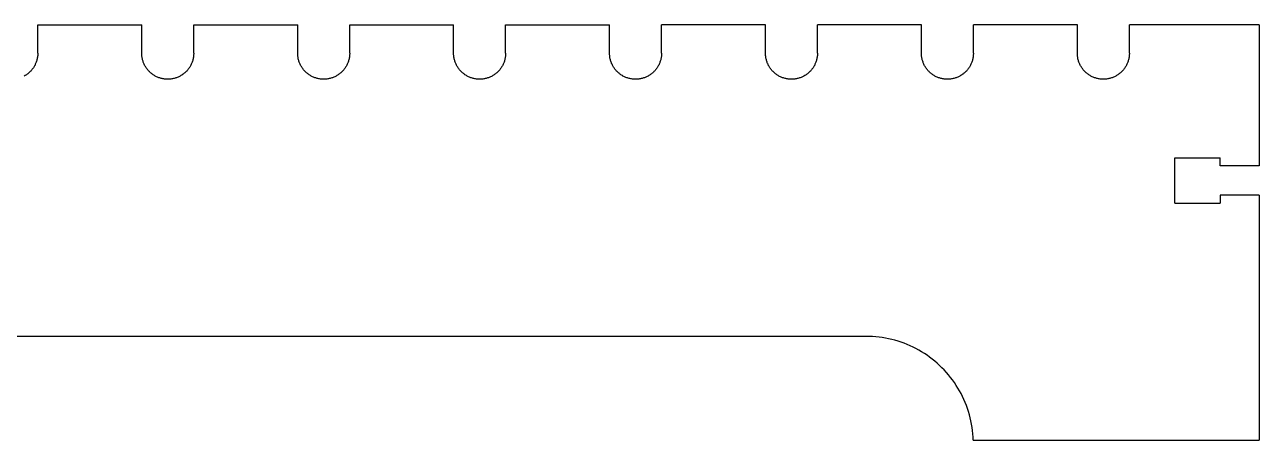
# Model space of a CAD drawing. Extents: x -100 to 100, y -46 to 46.
# Drawn here: x -36.62 to -24.75, y -45.92 to -41.92 of the extents above; entities that cross this region are included whole.
import ezdxf

# ---------------------------------------------------------------- set-up
doc = ezdxf.new("R2010")
doc.units = 0
doc.header["$MEASUREMENT"] = 0
doc.layers.get('0').update_dxf_attribs({"linetype": 'CONTINUOUS'})

msp = doc.modelspace()

# ---------------------------------------------------------------- linework, layer by layer
for p, q in [((-36.498, -41.917), (-35.498, -41.917)), ((-36.498, -42.192), (-36.498, -41.917)), ((-35.498, -42.192), (-35.498, -41.917)), ((-34.998, -41.917), (-33.998, -41.917)), ((-34.998, -42.192), (-34.998, -41.917)), ((-33.998, -42.192), (-33.998, -41.917)), ((-33.498, -41.917), (-32.498, -41.917)), ((-33.498, -42.192), (-33.498, -41.917)), ((-32.498, -42.192), (-32.498, -41.917)), ((-31.998, -41.917), (-30.998, -41.917)), ((-31.998, -42.192), (-31.998, -41.917)), ((-30.998, -42.192), (-30.998, -41.917)), ((-29.498, -41.917), (-30.498, -41.917)), ((-30.498, -42.192), (-30.498, -41.917)), ((-29.498, -42.192), (-29.498, -41.917)), ((-27.998, -41.917), (-28.998, -41.917)), ((-28.998, -42.192), (-28.998, -41.917)), ((-27.998, -42.192), (-27.998, -41.917)), ((-26.498, -41.917), (-27.498, -41.917)), ((-27.498, -42.192), (-27.498, -41.917)), ((-26.498, -42.192), (-26.498, -41.917)), ((-25.998, -42.192), (-25.998, -41.917)), ((-24.748, -41.917), (-25.998, -41.917)), ((-24.748, -41.917), (-24.748, -43.276)), ((-36.513, -42.277), (-36.516, -42.284)), ((-36.51, -42.269), (-36.513, -42.277)), ((-36.508, -42.262), (-36.51, -42.269)), ((-36.506, -42.254), (-36.508, -42.262)), ((-36.504, -42.246), (-36.506, -42.254)), ((-36.503, -42.239), (-36.504, -42.246)), ((-36.501, -42.231), (-36.503, -42.239)), ((-36.5, -42.223), (-36.501, -42.231)), ((-36.499, -42.215), (-36.5, -42.223)), ((-36.498, -42.2), (-36.499, -42.208)), ((-36.499, -42.208), (-36.499, -42.215)), ((-36.498, -42.192), (-36.498, -42.2)), ((-35.498, -42.2), (-35.498, -42.192)), ((-35.498, -42.208), (-35.498, -42.2)), ((-35.497, -42.215), (-35.498, -42.208)), ((-35.496, -42.223), (-35.497, -42.215)), ((-35.495, -42.231), (-35.496, -42.223)), ((-35.494, -42.239), (-35.495, -42.231)), ((-35.492, -42.246), (-35.494, -42.239)), ((-35.49, -42.254), (-35.492, -42.246)), ((-35.488, -42.262), (-35.49, -42.254)), ((-35.486, -42.269), (-35.488, -42.262)), ((-35.483, -42.277), (-35.486, -42.269)), ((-35.481, -42.284), (-35.483, -42.277)), ((-35.013, -42.277), (-35.016, -42.284)), ((-35.01, -42.269), (-35.013, -42.277)), ((-35.008, -42.262), (-35.01, -42.269)), ((-35.006, -42.254), (-35.008, -42.262)), ((-35.004, -42.246), (-35.006, -42.254)), ((-35.003, -42.239), (-35.004, -42.246)), ((-35.001, -42.231), (-35.003, -42.239)), ((-35, -42.223), (-35.001, -42.231)), ((-34.999, -42.215), (-35, -42.223)), ((-34.998, -42.2), (-34.999, -42.208)), ((-34.999, -42.208), (-34.999, -42.215)), ((-34.998, -42.192), (-34.998, -42.2)), ((-33.998, -42.2), (-33.998, -42.192)), ((-33.998, -42.208), (-33.998, -42.2)), ((-33.997, -42.215), (-33.998, -42.208)), ((-33.996, -42.223), (-33.997, -42.215)), ((-33.995, -42.231), (-33.996, -42.223)), ((-33.994, -42.239), (-33.995, -42.231)), ((-33.992, -42.246), (-33.994, -42.239)), ((-33.99, -42.254), (-33.992, -42.246)), ((-33.988, -42.262), (-33.99, -42.254)), ((-33.986, -42.269), (-33.988, -42.262)), ((-33.983, -42.277), (-33.986, -42.269)), ((-33.981, -42.284), (-33.983, -42.277)), ((-33.513, -42.277), (-33.516, -42.284)), ((-33.51, -42.269), (-33.513, -42.277)), ((-33.508, -42.262), (-33.51, -42.269)), ((-33.506, -42.254), (-33.508, -42.262)), ((-33.504, -42.246), (-33.506, -42.254)), ((-33.503, -42.239), (-33.504, -42.246)), ((-33.501, -42.231), (-33.503, -42.239)), ((-33.5, -42.223), (-33.501, -42.231)), ((-33.499, -42.215), (-33.5, -42.223)), ((-33.498, -42.2), (-33.499, -42.208)), ((-33.499, -42.208), (-33.499, -42.215)), ((-33.498, -42.192), (-33.498, -42.2)), ((-32.498, -42.2), (-32.498, -42.192)), ((-32.498, -42.208), (-32.498, -42.2)), ((-32.497, -42.215), (-32.498, -42.208)), ((-32.496, -42.223), (-32.497, -42.215)), ((-32.495, -42.231), (-32.496, -42.223)), ((-32.494, -42.239), (-32.495, -42.231)), ((-32.492, -42.246), (-32.494, -42.239)), ((-32.49, -42.254), (-32.492, -42.246)), ((-32.488, -42.262), (-32.49, -42.254)), ((-32.486, -42.269), (-32.488, -42.262)), ((-32.483, -42.277), (-32.486, -42.269)), ((-32.481, -42.284), (-32.483, -42.277)), ((-32.013, -42.277), (-32.016, -42.284)), ((-32.01, -42.269), (-32.013, -42.277)), ((-32.008, -42.262), (-32.01, -42.269)), ((-32.006, -42.254), (-32.008, -42.262)), ((-32.004, -42.246), (-32.006, -42.254)), ((-32.003, -42.239), (-32.004, -42.246)), ((-32.001, -42.231), (-32.003, -42.239)), ((-32, -42.223), (-32.001, -42.231)), ((-31.999, -42.215), (-32, -42.223)), ((-31.998, -42.2), (-31.999, -42.208)), ((-31.999, -42.208), (-31.999, -42.215)), ((-31.998, -42.192), (-31.998, -42.2)), ((-30.998, -42.2), (-30.998, -42.192)), ((-30.998, -42.208), (-30.998, -42.2)), ((-30.997, -42.215), (-30.998, -42.208)), ((-30.996, -42.223), (-30.997, -42.215)), ((-30.995, -42.231), (-30.996, -42.223)), ((-30.994, -42.239), (-30.995, -42.231)), ((-30.992, -42.246), (-30.994, -42.239)), ((-30.99, -42.254), (-30.992, -42.246)), ((-30.988, -42.262), (-30.99, -42.254)), ((-30.986, -42.269), (-30.988, -42.262)), ((-30.983, -42.277), (-30.986, -42.269)), ((-30.981, -42.284), (-30.983, -42.277)), ((-30.513, -42.277), (-30.516, -42.284)), ((-30.51, -42.269), (-30.513, -42.277)), ((-30.508, -42.262), (-30.51, -42.269)), ((-30.506, -42.254), (-30.508, -42.262)), ((-30.504, -42.246), (-30.506, -42.254)), ((-30.503, -42.239), (-30.504, -42.246)), ((-30.501, -42.231), (-30.503, -42.239)), ((-30.5, -42.223), (-30.501, -42.231)), ((-30.499, -42.215), (-30.5, -42.223)), ((-30.498, -42.2), (-30.499, -42.208)), ((-30.499, -42.208), (-30.499, -42.215)), ((-30.498, -42.192), (-30.498, -42.2)), ((-29.498, -42.2), (-29.498, -42.192)), ((-29.498, -42.208), (-29.498, -42.2)), ((-29.497, -42.215), (-29.498, -42.208)), ((-29.496, -42.223), (-29.497, -42.215)), ((-29.495, -42.231), (-29.496, -42.223)), ((-29.494, -42.239), (-29.495, -42.231)), ((-29.492, -42.246), (-29.494, -42.239)), ((-29.49, -42.254), (-29.492, -42.246)), ((-29.488, -42.262), (-29.49, -42.254)), ((-29.486, -42.269), (-29.488, -42.262)), ((-29.483, -42.277), (-29.486, -42.269)), ((-29.481, -42.284), (-29.483, -42.277)), ((-29.013, -42.277), (-29.016, -42.284)), ((-29.01, -42.269), (-29.013, -42.277)), ((-29.008, -42.262), (-29.01, -42.269)), ((-29.006, -42.254), (-29.008, -42.262)), ((-29.004, -42.246), (-29.006, -42.254)), ((-29.003, -42.239), (-29.004, -42.246)), ((-29.001, -42.231), (-29.003, -42.239)), ((-29, -42.223), (-29.001, -42.231)), ((-28.999, -42.215), (-29, -42.223)), ((-28.998, -42.2), (-28.999, -42.208)), ((-28.999, -42.208), (-28.999, -42.215)), ((-28.998, -42.192), (-28.998, -42.2)), ((-27.998, -42.2), (-27.998, -42.192)), ((-27.998, -42.208), (-27.998, -42.2)), ((-27.997, -42.215), (-27.998, -42.208)), ((-27.996, -42.223), (-27.997, -42.215)), ((-27.995, -42.231), (-27.996, -42.223)), ((-27.994, -42.239), (-27.995, -42.231)), ((-27.992, -42.246), (-27.994, -42.239)), ((-27.99, -42.254), (-27.992, -42.246)), ((-27.988, -42.262), (-27.99, -42.254)), ((-27.986, -42.269), (-27.988, -42.262)), ((-27.983, -42.277), (-27.986, -42.269)), ((-27.981, -42.284), (-27.983, -42.277)), ((-27.513, -42.277), (-27.516, -42.284)), ((-27.51, -42.269), (-27.513, -42.277)), ((-27.508, -42.262), (-27.51, -42.269)), ((-27.506, -42.254), (-27.508, -42.262)), ((-27.504, -42.246), (-27.506, -42.254)), ((-27.503, -42.239), (-27.504, -42.246)), ((-27.501, -42.231), (-27.503, -42.239)), ((-27.5, -42.223), (-27.501, -42.231)), ((-27.499, -42.215), (-27.5, -42.223)), ((-27.498, -42.2), (-27.499, -42.208)), ((-27.499, -42.208), (-27.499, -42.215)), ((-27.498, -42.192), (-27.498, -42.2)), ((-26.498, -42.2), (-26.498, -42.192)), ((-26.498, -42.208), (-26.498, -42.2)), ((-26.497, -42.215), (-26.498, -42.208)), ((-26.496, -42.223), (-26.497, -42.215)), ((-26.495, -42.231), (-26.496, -42.223)), ((-26.494, -42.239), (-26.495, -42.231)), ((-26.492, -42.246), (-26.494, -42.239)), ((-26.49, -42.254), (-26.492, -42.246)), ((-26.488, -42.262), (-26.49, -42.254)), ((-26.486, -42.269), (-26.488, -42.262)), ((-26.483, -42.277), (-26.486, -42.269)), ((-26.481, -42.284), (-26.483, -42.277)), ((-26.013, -42.277), (-26.016, -42.284)), ((-26.01, -42.269), (-26.013, -42.277)), ((-26.008, -42.262), (-26.01, -42.269)), ((-26.006, -42.254), (-26.008, -42.262)), ((-26.004, -42.246), (-26.006, -42.254)), ((-26.003, -42.239), (-26.004, -42.246)), ((-26.001, -42.231), (-26.003, -42.239)), ((-26, -42.223), (-26.001, -42.231)), ((-25.999, -42.215), (-26, -42.223)), ((-25.998, -42.2), (-25.999, -42.208)), ((-25.999, -42.208), (-25.999, -42.215)), ((-25.998, -42.192), (-25.998, -42.2)), ((-36.601, -42.394), (-36.608, -42.399)), ((-36.595, -42.389), (-36.601, -42.394)), ((-36.589, -42.385), (-36.595, -42.389)), ((-36.583, -42.379), (-36.589, -42.385)), ((-36.577, -42.374), (-36.583, -42.379)), ((-36.571, -42.369), (-36.577, -42.374)), ((-36.566, -42.363), (-36.571, -42.369)), ((-36.561, -42.357), (-36.566, -42.363)), ((-36.555, -42.351), (-36.561, -42.357)), ((-36.551, -42.345), (-36.555, -42.351)), ((-36.546, -42.339), (-36.551, -42.345)), ((-36.541, -42.332), (-36.546, -42.339)), ((-36.537, -42.326), (-36.541, -42.332)), ((-36.533, -42.319), (-36.537, -42.326)), ((-36.529, -42.312), (-36.533, -42.319)), ((-36.525, -42.305), (-36.529, -42.312)), ((-36.522, -42.298), (-36.525, -42.305)), ((-36.519, -42.291), (-36.522, -42.298)), ((-36.516, -42.284), (-36.519, -42.291)), ((-35.478, -42.291), (-35.481, -42.284)), ((-35.474, -42.298), (-35.478, -42.291)), ((-35.471, -42.305), (-35.474, -42.298)), ((-35.467, -42.312), (-35.471, -42.305)), ((-35.463, -42.319), (-35.467, -42.312)), ((-35.459, -42.326), (-35.463, -42.319)), ((-35.455, -42.332), (-35.459, -42.326)), ((-35.45, -42.339), (-35.455, -42.332)), ((-35.446, -42.345), (-35.45, -42.339)), ((-35.441, -42.351), (-35.446, -42.345)), ((-35.436, -42.357), (-35.441, -42.351)), ((-35.43, -42.363), (-35.436, -42.357)), ((-35.425, -42.369), (-35.43, -42.363)), ((-35.419, -42.374), (-35.425, -42.369)), ((-35.413, -42.379), (-35.419, -42.374)), ((-35.407, -42.385), (-35.413, -42.379)), ((-35.401, -42.389), (-35.407, -42.385)), ((-35.395, -42.394), (-35.401, -42.389)), ((-35.389, -42.399), (-35.395, -42.394)), ((-35.101, -42.394), (-35.108, -42.399)), ((-35.095, -42.389), (-35.101, -42.394)), ((-35.089, -42.385), (-35.095, -42.389)), ((-35.083, -42.379), (-35.089, -42.385)), ((-35.077, -42.374), (-35.083, -42.379)), ((-35.071, -42.369), (-35.077, -42.374)), ((-35.066, -42.363), (-35.071, -42.369)), ((-35.061, -42.357), (-35.066, -42.363)), ((-35.055, -42.351), (-35.061, -42.357)), ((-35.051, -42.345), (-35.055, -42.351)), ((-35.046, -42.339), (-35.051, -42.345)), ((-35.041, -42.332), (-35.046, -42.339)), ((-35.037, -42.326), (-35.041, -42.332)), ((-35.033, -42.319), (-35.037, -42.326)), ((-35.029, -42.312), (-35.033, -42.319)), ((-35.025, -42.305), (-35.029, -42.312)), ((-35.022, -42.298), (-35.025, -42.305)), ((-35.019, -42.291), (-35.022, -42.298)), ((-35.016, -42.284), (-35.019, -42.291)), ((-33.978, -42.291), (-33.981, -42.284)), ((-33.974, -42.298), (-33.978, -42.291)), ((-33.971, -42.305), (-33.974, -42.298)), ((-33.967, -42.312), (-33.971, -42.305)), ((-33.963, -42.319), (-33.967, -42.312)), ((-33.959, -42.326), (-33.963, -42.319)), ((-33.955, -42.332), (-33.959, -42.326)), ((-33.95, -42.339), (-33.955, -42.332)), ((-33.946, -42.345), (-33.95, -42.339)), ((-33.941, -42.351), (-33.946, -42.345)), ((-33.936, -42.357), (-33.941, -42.351)), ((-33.93, -42.363), (-33.936, -42.357)), ((-33.925, -42.369), (-33.93, -42.363)), ((-33.919, -42.374), (-33.925, -42.369)), ((-33.913, -42.379), (-33.919, -42.374)), ((-33.907, -42.385), (-33.913, -42.379)), ((-33.901, -42.389), (-33.907, -42.385)), ((-33.895, -42.394), (-33.901, -42.389)), ((-33.889, -42.399), (-33.895, -42.394)), ((-33.601, -42.394), (-33.608, -42.399)), ((-33.595, -42.389), (-33.601, -42.394)), ((-33.589, -42.385), (-33.595, -42.389)), ((-33.583, -42.379), (-33.589, -42.385)), ((-33.577, -42.374), (-33.583, -42.379)), ((-33.571, -42.369), (-33.577, -42.374)), ((-33.566, -42.363), (-33.571, -42.369)), ((-33.561, -42.357), (-33.566, -42.363)), ((-33.555, -42.351), (-33.561, -42.357)), ((-33.551, -42.345), (-33.555, -42.351)), ((-33.546, -42.339), (-33.551, -42.345)), ((-33.541, -42.332), (-33.546, -42.339)), ((-33.537, -42.326), (-33.541, -42.332)), ((-33.533, -42.319), (-33.537, -42.326)), ((-33.529, -42.312), (-33.533, -42.319)), ((-33.525, -42.305), (-33.529, -42.312)), ((-33.522, -42.298), (-33.525, -42.305)), ((-33.519, -42.291), (-33.522, -42.298)), ((-33.516, -42.284), (-33.519, -42.291)), ((-32.478, -42.291), (-32.481, -42.284)), ((-32.474, -42.298), (-32.478, -42.291)), ((-32.471, -42.305), (-32.474, -42.298)), ((-32.467, -42.312), (-32.471, -42.305)), ((-32.463, -42.319), (-32.467, -42.312)), ((-32.459, -42.326), (-32.463, -42.319)), ((-32.455, -42.332), (-32.459, -42.326)), ((-32.45, -42.339), (-32.455, -42.332)), ((-32.446, -42.345), (-32.45, -42.339)), ((-32.441, -42.351), (-32.446, -42.345)), ((-32.436, -42.357), (-32.441, -42.351)), ((-32.43, -42.363), (-32.436, -42.357)), ((-32.425, -42.369), (-32.43, -42.363)), ((-32.419, -42.374), (-32.425, -42.369)), ((-32.413, -42.379), (-32.419, -42.374)), ((-32.407, -42.385), (-32.413, -42.379)), ((-32.401, -42.389), (-32.407, -42.385)), ((-32.395, -42.394), (-32.401, -42.389)), ((-32.389, -42.399), (-32.395, -42.394)), ((-32.101, -42.394), (-32.108, -42.399)), ((-32.095, -42.389), (-32.101, -42.394)), ((-32.089, -42.385), (-32.095, -42.389)), ((-32.083, -42.379), (-32.089, -42.385)), ((-32.077, -42.374), (-32.083, -42.379)), ((-32.071, -42.369), (-32.077, -42.374)), ((-32.066, -42.363), (-32.071, -42.369)), ((-32.061, -42.357), (-32.066, -42.363)), ((-32.055, -42.351), (-32.061, -42.357)), ((-32.051, -42.345), (-32.055, -42.351)), ((-32.046, -42.339), (-32.051, -42.345)), ((-32.041, -42.332), (-32.046, -42.339)), ((-32.037, -42.326), (-32.041, -42.332)), ((-32.033, -42.319), (-32.037, -42.326)), ((-32.029, -42.312), (-32.033, -42.319)), ((-32.025, -42.305), (-32.029, -42.312)), ((-32.022, -42.298), (-32.025, -42.305)), ((-32.019, -42.291), (-32.022, -42.298)), ((-32.016, -42.284), (-32.019, -42.291)), ((-30.978, -42.291), (-30.981, -42.284)), ((-30.974, -42.298), (-30.978, -42.291)), ((-30.971, -42.305), (-30.974, -42.298)), ((-30.967, -42.312), (-30.971, -42.305)), ((-30.963, -42.319), (-30.967, -42.312)), ((-30.959, -42.326), (-30.963, -42.319)), ((-30.955, -42.332), (-30.959, -42.326)), ((-30.95, -42.339), (-30.955, -42.332)), ((-30.946, -42.345), (-30.95, -42.339)), ((-30.941, -42.351), (-30.946, -42.345)), ((-30.936, -42.357), (-30.941, -42.351)), ((-30.93, -42.363), (-30.936, -42.357)), ((-30.925, -42.369), (-30.93, -42.363)), ((-30.919, -42.374), (-30.925, -42.369)), ((-30.913, -42.379), (-30.919, -42.374)), ((-30.907, -42.385), (-30.913, -42.379)), ((-30.901, -42.389), (-30.907, -42.385)), ((-30.895, -42.394), (-30.901, -42.389)), ((-30.889, -42.399), (-30.895, -42.394)), ((-30.601, -42.394), (-30.608, -42.399)), ((-30.595, -42.389), (-30.601, -42.394)), ((-30.589, -42.385), (-30.595, -42.389)), ((-30.583, -42.379), (-30.589, -42.385)), ((-30.577, -42.374), (-30.583, -42.379)), ((-30.571, -42.369), (-30.577, -42.374)), ((-30.566, -42.363), (-30.571, -42.369)), ((-30.561, -42.357), (-30.566, -42.363)), ((-30.555, -42.351), (-30.561, -42.357)), ((-30.551, -42.345), (-30.555, -42.351)), ((-30.546, -42.339), (-30.551, -42.345)), ((-30.541, -42.332), (-30.546, -42.339)), ((-30.537, -42.326), (-30.541, -42.332)), ((-30.533, -42.319), (-30.537, -42.326)), ((-30.529, -42.312), (-30.533, -42.319)), ((-30.525, -42.305), (-30.529, -42.312)), ((-30.522, -42.298), (-30.525, -42.305)), ((-30.519, -42.291), (-30.522, -42.298)), ((-30.516, -42.284), (-30.519, -42.291)), ((-29.478, -42.291), (-29.481, -42.284)), ((-29.474, -42.298), (-29.478, -42.291)), ((-29.471, -42.305), (-29.474, -42.298)), ((-29.467, -42.312), (-29.471, -42.305)), ((-29.463, -42.319), (-29.467, -42.312)), ((-29.459, -42.326), (-29.463, -42.319)), ((-29.455, -42.332), (-29.459, -42.326)), ((-29.45, -42.339), (-29.455, -42.332)), ((-29.446, -42.345), (-29.45, -42.339)), ((-29.441, -42.351), (-29.446, -42.345)), ((-29.436, -42.357), (-29.441, -42.351)), ((-29.43, -42.363), (-29.436, -42.357)), ((-29.425, -42.369), (-29.43, -42.363)), ((-29.419, -42.374), (-29.425, -42.369)), ((-29.413, -42.379), (-29.419, -42.374)), ((-29.407, -42.385), (-29.413, -42.379)), ((-29.401, -42.389), (-29.407, -42.385)), ((-29.395, -42.394), (-29.401, -42.389)), ((-29.389, -42.399), (-29.395, -42.394)), ((-29.101, -42.394), (-29.108, -42.399)), ((-29.095, -42.389), (-29.101, -42.394)), ((-29.089, -42.385), (-29.095, -42.389)), ((-29.083, -42.379), (-29.089, -42.385)), ((-29.077, -42.374), (-29.083, -42.379)), ((-29.071, -42.369), (-29.077, -42.374)), ((-29.066, -42.363), (-29.071, -42.369)), ((-29.061, -42.357), (-29.066, -42.363)), ((-29.055, -42.351), (-29.061, -42.357)), ((-29.051, -42.345), (-29.055, -42.351)), ((-29.046, -42.339), (-29.051, -42.345)), ((-29.041, -42.332), (-29.046, -42.339)), ((-29.037, -42.326), (-29.041, -42.332)), ((-29.033, -42.319), (-29.037, -42.326)), ((-29.029, -42.312), (-29.033, -42.319)), ((-29.025, -42.305), (-29.029, -42.312)), ((-29.022, -42.298), (-29.025, -42.305)), ((-29.019, -42.291), (-29.022, -42.298)), ((-29.016, -42.284), (-29.019, -42.291)), ((-27.978, -42.291), (-27.981, -42.284)), ((-27.974, -42.298), (-27.978, -42.291)), ((-27.971, -42.305), (-27.974, -42.298)), ((-27.967, -42.312), (-27.971, -42.305)), ((-27.963, -42.319), (-27.967, -42.312)), ((-27.959, -42.326), (-27.963, -42.319)), ((-27.955, -42.332), (-27.959, -42.326)), ((-27.95, -42.339), (-27.955, -42.332)), ((-27.946, -42.345), (-27.95, -42.339)), ((-27.941, -42.351), (-27.946, -42.345)), ((-27.936, -42.357), (-27.941, -42.351)), ((-27.93, -42.363), (-27.936, -42.357)), ((-27.925, -42.369), (-27.93, -42.363)), ((-27.919, -42.374), (-27.925, -42.369)), ((-27.913, -42.379), (-27.919, -42.374)), ((-27.907, -42.385), (-27.913, -42.379)), ((-27.901, -42.389), (-27.907, -42.385)), ((-27.895, -42.394), (-27.901, -42.389)), ((-27.889, -42.399), (-27.895, -42.394)), ((-27.601, -42.394), (-27.608, -42.399)), ((-27.595, -42.389), (-27.601, -42.394)), ((-27.589, -42.385), (-27.595, -42.389)), ((-27.583, -42.379), (-27.589, -42.385)), ((-27.577, -42.374), (-27.583, -42.379)), ((-27.571, -42.369), (-27.577, -42.374)), ((-27.566, -42.363), (-27.571, -42.369)), ((-27.561, -42.357), (-27.566, -42.363)), ((-27.555, -42.351), (-27.561, -42.357)), ((-27.551, -42.345), (-27.555, -42.351)), ((-27.546, -42.339), (-27.551, -42.345)), ((-27.541, -42.332), (-27.546, -42.339)), ((-27.537, -42.326), (-27.541, -42.332)), ((-27.533, -42.319), (-27.537, -42.326)), ((-27.529, -42.312), (-27.533, -42.319)), ((-27.525, -42.305), (-27.529, -42.312)), ((-27.522, -42.298), (-27.525, -42.305)), ((-27.519, -42.291), (-27.522, -42.298)), ((-27.516, -42.284), (-27.519, -42.291)), ((-26.478, -42.291), (-26.481, -42.284)), ((-26.474, -42.298), (-26.478, -42.291)), ((-26.471, -42.305), (-26.474, -42.298)), ((-26.467, -42.312), (-26.471, -42.305)), ((-26.463, -42.319), (-26.467, -42.312)), ((-26.459, -42.326), (-26.463, -42.319)), ((-26.455, -42.332), (-26.459, -42.326)), ((-26.45, -42.339), (-26.455, -42.332)), ((-26.446, -42.345), (-26.45, -42.339)), ((-26.441, -42.351), (-26.446, -42.345)), ((-26.436, -42.357), (-26.441, -42.351)), ((-26.43, -42.363), (-26.436, -42.357)), ((-26.425, -42.369), (-26.43, -42.363)), ((-26.419, -42.374), (-26.425, -42.369)), ((-26.413, -42.379), (-26.419, -42.374)), ((-26.407, -42.385), (-26.413, -42.379)), ((-26.401, -42.389), (-26.407, -42.385)), ((-26.395, -42.394), (-26.401, -42.389)), ((-26.389, -42.399), (-26.395, -42.394)), ((-26.101, -42.394), (-26.108, -42.399)), ((-26.095, -42.389), (-26.101, -42.394)), ((-26.089, -42.385), (-26.095, -42.389)), ((-26.083, -42.379), (-26.089, -42.385)), ((-26.077, -42.374), (-26.083, -42.379)), ((-26.071, -42.369), (-26.077, -42.374)), ((-26.066, -42.363), (-26.071, -42.369)), ((-26.061, -42.357), (-26.066, -42.363)), ((-26.055, -42.351), (-26.061, -42.357)), ((-26.051, -42.345), (-26.055, -42.351)), ((-26.046, -42.339), (-26.051, -42.345)), ((-26.041, -42.332), (-26.046, -42.339)), ((-26.037, -42.326), (-26.041, -42.332)), ((-26.033, -42.319), (-26.037, -42.326)), ((-26.029, -42.312), (-26.033, -42.319)), ((-26.025, -42.305), (-26.029, -42.312)), ((-26.022, -42.298), (-26.025, -42.305)), ((-26.019, -42.291), (-26.022, -42.298)), ((-26.016, -42.284), (-26.019, -42.291)), ((-36.621, -42.407), (-36.628, -42.411)), ((-36.614, -42.403), (-36.621, -42.407)), ((-36.608, -42.399), (-36.614, -42.403)), ((-35.382, -42.403), (-35.389, -42.399)), ((-35.375, -42.407), (-35.382, -42.403)), ((-35.369, -42.411), (-35.375, -42.407)), ((-35.362, -42.415), (-35.369, -42.411)), ((-35.355, -42.418), (-35.362, -42.415)), ((-35.347, -42.421), (-35.355, -42.418)), ((-35.34, -42.424), (-35.347, -42.421)), ((-35.333, -42.427), (-35.34, -42.424)), ((-35.325, -42.43), (-35.333, -42.427)), ((-35.318, -42.432), (-35.325, -42.43)), ((-35.31, -42.434), (-35.318, -42.432)), ((-35.303, -42.436), (-35.31, -42.434)), ((-35.295, -42.438), (-35.303, -42.436)), ((-35.287, -42.439), (-35.295, -42.438)), ((-35.279, -42.44), (-35.287, -42.439)), ((-35.272, -42.441), (-35.279, -42.44)), ((-35.264, -42.441), (-35.272, -42.441)), ((-35.256, -42.442), (-35.264, -42.441)), ((-35.248, -42.442), (-35.256, -42.442)), ((-35.24, -42.442), (-35.248, -42.442)), ((-35.232, -42.441), (-35.24, -42.442)), ((-35.225, -42.441), (-35.232, -42.441)), ((-35.217, -42.44), (-35.225, -42.441)), ((-35.209, -42.439), (-35.217, -42.44)), ((-35.201, -42.438), (-35.209, -42.439)), ((-35.194, -42.436), (-35.201, -42.438)), ((-35.186, -42.434), (-35.194, -42.436)), ((-35.178, -42.432), (-35.186, -42.434)), ((-35.171, -42.43), (-35.178, -42.432)), ((-35.163, -42.427), (-35.171, -42.43)), ((-35.156, -42.424), (-35.163, -42.427)), ((-35.149, -42.421), (-35.156, -42.424)), ((-35.142, -42.418), (-35.149, -42.421)), ((-35.135, -42.415), (-35.142, -42.418)), ((-35.128, -42.411), (-35.135, -42.415)), ((-35.121, -42.407), (-35.128, -42.411)), ((-35.114, -42.403), (-35.121, -42.407)), ((-35.108, -42.399), (-35.114, -42.403)), ((-33.882, -42.403), (-33.889, -42.399)), ((-33.875, -42.407), (-33.882, -42.403)), ((-33.869, -42.411), (-33.875, -42.407)), ((-33.862, -42.415), (-33.869, -42.411)), ((-33.855, -42.418), (-33.862, -42.415)), ((-33.847, -42.421), (-33.855, -42.418)), ((-33.84, -42.424), (-33.847, -42.421)), ((-33.833, -42.427), (-33.84, -42.424)), ((-33.825, -42.43), (-33.833, -42.427)), ((-33.818, -42.432), (-33.825, -42.43)), ((-33.81, -42.434), (-33.818, -42.432)), ((-33.803, -42.436), (-33.81, -42.434)), ((-33.795, -42.438), (-33.803, -42.436)), ((-33.787, -42.439), (-33.795, -42.438)), ((-33.779, -42.44), (-33.787, -42.439)), ((-33.772, -42.441), (-33.779, -42.44)), ((-33.764, -42.441), (-33.772, -42.441)), ((-33.756, -42.442), (-33.764, -42.441)), ((-33.748, -42.442), (-33.756, -42.442)), ((-33.74, -42.442), (-33.748, -42.442)), ((-33.732, -42.441), (-33.74, -42.442)), ((-33.725, -42.441), (-33.732, -42.441)), ((-33.717, -42.44), (-33.725, -42.441)), ((-33.709, -42.439), (-33.717, -42.44)), ((-33.701, -42.438), (-33.709, -42.439)), ((-33.694, -42.436), (-33.701, -42.438)), ((-33.686, -42.434), (-33.694, -42.436)), ((-33.678, -42.432), (-33.686, -42.434)), ((-33.671, -42.43), (-33.678, -42.432)), ((-33.663, -42.427), (-33.671, -42.43)), ((-33.656, -42.424), (-33.663, -42.427)), ((-33.649, -42.421), (-33.656, -42.424)), ((-33.642, -42.418), (-33.649, -42.421)), ((-33.635, -42.415), (-33.642, -42.418)), ((-33.628, -42.411), (-33.635, -42.415)), ((-33.621, -42.407), (-33.628, -42.411)), ((-33.614, -42.403), (-33.621, -42.407)), ((-33.608, -42.399), (-33.614, -42.403)), ((-32.382, -42.403), (-32.389, -42.399)), ((-32.375, -42.407), (-32.382, -42.403)), ((-32.369, -42.411), (-32.375, -42.407)), ((-32.362, -42.415), (-32.369, -42.411)), ((-32.355, -42.418), (-32.362, -42.415)), ((-32.347, -42.421), (-32.355, -42.418)), ((-32.34, -42.424), (-32.347, -42.421)), ((-32.333, -42.427), (-32.34, -42.424)), ((-32.325, -42.43), (-32.333, -42.427)), ((-32.318, -42.432), (-32.325, -42.43)), ((-32.31, -42.434), (-32.318, -42.432)), ((-32.303, -42.436), (-32.31, -42.434)), ((-32.295, -42.438), (-32.303, -42.436)), ((-32.287, -42.439), (-32.295, -42.438)), ((-32.279, -42.44), (-32.287, -42.439)), ((-32.272, -42.441), (-32.279, -42.44)), ((-32.264, -42.441), (-32.272, -42.441)), ((-32.256, -42.442), (-32.264, -42.441)), ((-32.248, -42.442), (-32.256, -42.442)), ((-32.24, -42.442), (-32.248, -42.442)), ((-32.232, -42.441), (-32.24, -42.442)), ((-32.225, -42.441), (-32.232, -42.441)), ((-32.217, -42.44), (-32.225, -42.441)), ((-32.209, -42.439), (-32.217, -42.44)), ((-32.201, -42.438), (-32.209, -42.439)), ((-32.194, -42.436), (-32.201, -42.438)), ((-32.186, -42.434), (-32.194, -42.436)), ((-32.178, -42.432), (-32.186, -42.434)), ((-32.171, -42.43), (-32.178, -42.432)), ((-32.163, -42.427), (-32.171, -42.43)), ((-32.156, -42.424), (-32.163, -42.427)), ((-32.149, -42.421), (-32.156, -42.424)), ((-32.142, -42.418), (-32.149, -42.421)), ((-32.135, -42.415), (-32.142, -42.418)), ((-32.128, -42.411), (-32.135, -42.415)), ((-32.121, -42.407), (-32.128, -42.411)), ((-32.114, -42.403), (-32.121, -42.407)), ((-32.108, -42.399), (-32.114, -42.403)), ((-30.882, -42.403), (-30.889, -42.399)), ((-30.875, -42.407), (-30.882, -42.403)), ((-30.869, -42.411), (-30.875, -42.407)), ((-30.862, -42.415), (-30.869, -42.411)), ((-30.855, -42.418), (-30.862, -42.415)), ((-30.847, -42.421), (-30.855, -42.418)), ((-30.84, -42.424), (-30.847, -42.421)), ((-30.833, -42.427), (-30.84, -42.424)), ((-30.825, -42.43), (-30.833, -42.427)), ((-30.818, -42.432), (-30.825, -42.43)), ((-30.81, -42.434), (-30.818, -42.432)), ((-30.803, -42.436), (-30.81, -42.434)), ((-30.795, -42.438), (-30.803, -42.436)), ((-30.787, -42.439), (-30.795, -42.438)), ((-30.779, -42.44), (-30.787, -42.439)), ((-30.772, -42.441), (-30.779, -42.44)), ((-30.764, -42.441), (-30.772, -42.441)), ((-30.756, -42.442), (-30.764, -42.441)), ((-30.748, -42.442), (-30.756, -42.442)), ((-30.74, -42.442), (-30.748, -42.442)), ((-30.732, -42.441), (-30.74, -42.442)), ((-30.725, -42.441), (-30.732, -42.441)), ((-30.717, -42.44), (-30.725, -42.441)), ((-30.709, -42.439), (-30.717, -42.44)), ((-30.701, -42.438), (-30.709, -42.439)), ((-30.694, -42.436), (-30.701, -42.438)), ((-30.686, -42.434), (-30.694, -42.436)), ((-30.678, -42.432), (-30.686, -42.434)), ((-30.671, -42.43), (-30.678, -42.432)), ((-30.663, -42.427), (-30.671, -42.43)), ((-30.656, -42.424), (-30.663, -42.427)), ((-30.649, -42.421), (-30.656, -42.424)), ((-30.642, -42.418), (-30.649, -42.421)), ((-30.635, -42.415), (-30.642, -42.418)), ((-30.628, -42.411), (-30.635, -42.415)), ((-30.621, -42.407), (-30.628, -42.411)), ((-30.614, -42.403), (-30.621, -42.407)), ((-30.608, -42.399), (-30.614, -42.403)), ((-29.382, -42.403), (-29.389, -42.399)), ((-29.375, -42.407), (-29.382, -42.403)), ((-29.369, -42.411), (-29.375, -42.407)), ((-29.362, -42.415), (-29.369, -42.411)), ((-29.355, -42.418), (-29.362, -42.415)), ((-29.347, -42.421), (-29.355, -42.418)), ((-29.34, -42.424), (-29.347, -42.421)), ((-29.333, -42.427), (-29.34, -42.424)), ((-29.325, -42.43), (-29.333, -42.427)), ((-29.318, -42.432), (-29.325, -42.43)), ((-29.31, -42.434), (-29.318, -42.432)), ((-29.303, -42.436), (-29.31, -42.434)), ((-29.295, -42.438), (-29.303, -42.436)), ((-29.287, -42.439), (-29.295, -42.438)), ((-29.279, -42.44), (-29.287, -42.439)), ((-29.272, -42.441), (-29.279, -42.44)), ((-29.264, -42.441), (-29.272, -42.441)), ((-29.256, -42.442), (-29.264, -42.441)), ((-29.248, -42.442), (-29.256, -42.442)), ((-29.24, -42.442), (-29.248, -42.442)), ((-29.232, -42.441), (-29.24, -42.442)), ((-29.225, -42.441), (-29.232, -42.441)), ((-29.217, -42.44), (-29.225, -42.441)), ((-29.209, -42.439), (-29.217, -42.44)), ((-29.201, -42.438), (-29.209, -42.439)), ((-29.194, -42.436), (-29.201, -42.438)), ((-29.186, -42.434), (-29.194, -42.436)), ((-29.178, -42.432), (-29.186, -42.434)), ((-29.171, -42.43), (-29.178, -42.432)), ((-29.163, -42.427), (-29.171, -42.43)), ((-29.156, -42.424), (-29.163, -42.427)), ((-29.149, -42.421), (-29.156, -42.424)), ((-29.142, -42.418), (-29.149, -42.421)), ((-29.135, -42.415), (-29.142, -42.418)), ((-29.128, -42.411), (-29.135, -42.415)), ((-29.121, -42.407), (-29.128, -42.411)), ((-29.114, -42.403), (-29.121, -42.407)), ((-29.108, -42.399), (-29.114, -42.403)), ((-27.882, -42.403), (-27.889, -42.399)), ((-27.875, -42.407), (-27.882, -42.403)), ((-27.869, -42.411), (-27.875, -42.407)), ((-27.862, -42.415), (-27.869, -42.411)), ((-27.855, -42.418), (-27.862, -42.415)), ((-27.847, -42.421), (-27.855, -42.418)), ((-27.84, -42.424), (-27.847, -42.421)), ((-27.833, -42.427), (-27.84, -42.424)), ((-27.825, -42.43), (-27.833, -42.427)), ((-27.818, -42.432), (-27.825, -42.43)), ((-27.81, -42.434), (-27.818, -42.432)), ((-27.803, -42.436), (-27.81, -42.434)), ((-27.795, -42.438), (-27.803, -42.436)), ((-27.787, -42.439), (-27.795, -42.438)), ((-27.779, -42.44), (-27.787, -42.439)), ((-27.772, -42.441), (-27.779, -42.44)), ((-27.764, -42.441), (-27.772, -42.441)), ((-27.756, -42.442), (-27.764, -42.441)), ((-27.748, -42.442), (-27.756, -42.442)), ((-27.74, -42.442), (-27.748, -42.442)), ((-27.732, -42.441), (-27.74, -42.442)), ((-27.725, -42.441), (-27.732, -42.441)), ((-27.717, -42.44), (-27.725, -42.441)), ((-27.709, -42.439), (-27.717, -42.44)), ((-27.701, -42.438), (-27.709, -42.439)), ((-27.694, -42.436), (-27.701, -42.438)), ((-27.686, -42.434), (-27.694, -42.436)), ((-27.678, -42.432), (-27.686, -42.434)), ((-27.671, -42.43), (-27.678, -42.432)), ((-27.663, -42.427), (-27.671, -42.43)), ((-27.656, -42.424), (-27.663, -42.427)), ((-27.649, -42.421), (-27.656, -42.424)), ((-27.642, -42.418), (-27.649, -42.421)), ((-27.635, -42.415), (-27.642, -42.418)), ((-27.628, -42.411), (-27.635, -42.415)), ((-27.621, -42.407), (-27.628, -42.411)), ((-27.614, -42.403), (-27.621, -42.407)), ((-27.608, -42.399), (-27.614, -42.403)), ((-26.382, -42.403), (-26.389, -42.399)), ((-26.375, -42.407), (-26.382, -42.403)), ((-26.369, -42.411), (-26.375, -42.407)), ((-26.362, -42.415), (-26.369, -42.411)), ((-26.355, -42.418), (-26.362, -42.415)), ((-26.347, -42.421), (-26.355, -42.418)), ((-26.34, -42.424), (-26.347, -42.421)), ((-26.333, -42.427), (-26.34, -42.424)), ((-26.325, -42.43), (-26.333, -42.427)), ((-26.318, -42.432), (-26.325, -42.43)), ((-26.31, -42.434), (-26.318, -42.432)), ((-26.303, -42.436), (-26.31, -42.434)), ((-26.295, -42.438), (-26.303, -42.436)), ((-26.287, -42.439), (-26.295, -42.438)), ((-26.279, -42.44), (-26.287, -42.439)), ((-26.272, -42.441), (-26.279, -42.44)), ((-26.264, -42.441), (-26.272, -42.441)), ((-26.256, -42.442), (-26.264, -42.441)), ((-26.248, -42.442), (-26.256, -42.442)), ((-26.24, -42.442), (-26.248, -42.442)), ((-26.232, -42.441), (-26.24, -42.442)), ((-26.225, -42.441), (-26.232, -42.441)), ((-26.217, -42.44), (-26.225, -42.441)), ((-26.209, -42.439), (-26.217, -42.44)), ((-26.201, -42.438), (-26.209, -42.439)), ((-26.194, -42.436), (-26.201, -42.438)), ((-26.186, -42.434), (-26.194, -42.436)), ((-26.178, -42.432), (-26.186, -42.434)), ((-26.171, -42.43), (-26.178, -42.432)), ((-26.163, -42.427), (-26.171, -42.43)), ((-26.156, -42.424), (-26.163, -42.427)), ((-26.149, -42.421), (-26.156, -42.424)), ((-26.142, -42.418), (-26.149, -42.421)), ((-26.135, -42.415), (-26.142, -42.418)), ((-26.128, -42.411), (-26.135, -42.415)), ((-26.121, -42.407), (-26.128, -42.411)), ((-26.114, -42.403), (-26.121, -42.407)), ((-26.108, -42.399), (-26.114, -42.403)), ((-25.56, -43.636), (-25.56, -43.198)), ((-25.56, -43.198), (-25.123, -43.198)), ((-25.123, -43.276), (-25.123, -43.198)), ((-24.748, -43.276), (-25.123, -43.276)), ((-24.748, -43.558), (-25.123, -43.558)), ((-25.123, -43.558), (-25.123, -43.636)), ((-24.748, -43.558), (-24.748, -45.917)), ((-25.56, -43.636), (-25.123, -43.636)), ((-28.499, -44.917), (-43.498, -44.917)), ((-28.468, -44.918), (-28.499, -44.917)), ((-28.437, -44.921), (-28.468, -44.918)), ((-28.406, -44.924), (-28.437, -44.921)), ((-28.375, -44.928), (-28.406, -44.924)), ((-28.345, -44.933), (-28.375, -44.928)), ((-28.314, -44.939), (-28.345, -44.933)), ((-28.284, -44.946), (-28.314, -44.939)), ((-28.253, -44.954), (-28.284, -44.946)), ((-28.223, -44.963), (-28.253, -44.954)), ((-28.194, -44.972), (-28.223, -44.963)), ((-28.165, -44.983), (-28.194, -44.972)), ((-28.136, -44.995), (-28.165, -44.983)), ((-28.107, -45.007), (-28.136, -44.995)), ((-28.079, -45.02), (-28.107, -45.007)), ((-28.051, -45.034), (-28.079, -45.02)), ((-28.023, -45.049), (-28.051, -45.034)), ((-27.996, -45.065), (-28.023, -45.049)), ((-27.97, -45.081), (-27.996, -45.065)), ((-27.944, -45.099), (-27.97, -45.081)), ((-27.919, -45.117), (-27.944, -45.099)), ((-27.894, -45.135), (-27.919, -45.117)), ((-27.87, -45.155), (-27.894, -45.135)), ((-27.846, -45.175), (-27.87, -45.155)), ((-27.823, -45.196), (-27.846, -45.175)), ((-27.801, -45.218), (-27.823, -45.196)), ((-27.779, -45.24), (-27.801, -45.218)), ((-27.758, -45.263), (-27.779, -45.24)), ((-27.738, -45.287), (-27.758, -45.263)), ((-27.718, -45.311), (-27.738, -45.287)), ((-27.699, -45.336), (-27.718, -45.311)), ((-27.681, -45.362), (-27.699, -45.336)), ((-27.664, -45.388), (-27.681, -45.362)), ((-27.647, -45.414), (-27.664, -45.388)), ((-27.631, -45.441), (-27.647, -45.414)), ((-27.617, -45.468), (-27.631, -45.441)), ((-27.603, -45.496), (-27.617, -45.468)), ((-27.589, -45.524), (-27.603, -45.496)), ((-27.577, -45.553), (-27.589, -45.524)), ((-27.566, -45.582), (-27.577, -45.553)), ((-27.555, -45.611), (-27.566, -45.582)), ((-27.545, -45.641), (-27.555, -45.611)), ((-27.536, -45.671), (-27.545, -45.641)), ((-27.529, -45.701), (-27.536, -45.671)), ((-27.522, -45.731), (-27.529, -45.701)), ((-27.516, -45.762), (-27.522, -45.731)), ((-27.51, -45.793), (-27.516, -45.762)), ((-27.506, -45.824), (-27.51, -45.793)), ((-27.503, -45.855), (-27.506, -45.824)), ((-27.501, -45.886), (-27.503, -45.855)), ((-27.499, -45.915), (-27.501, -45.886)), ((-27.499, -45.917), (-27.499, -45.915)), ((-27.499, -45.917), (-24.748, -45.917))]:
    msp.add_line(p, q)

doc.saveas('drawing.dxf')
